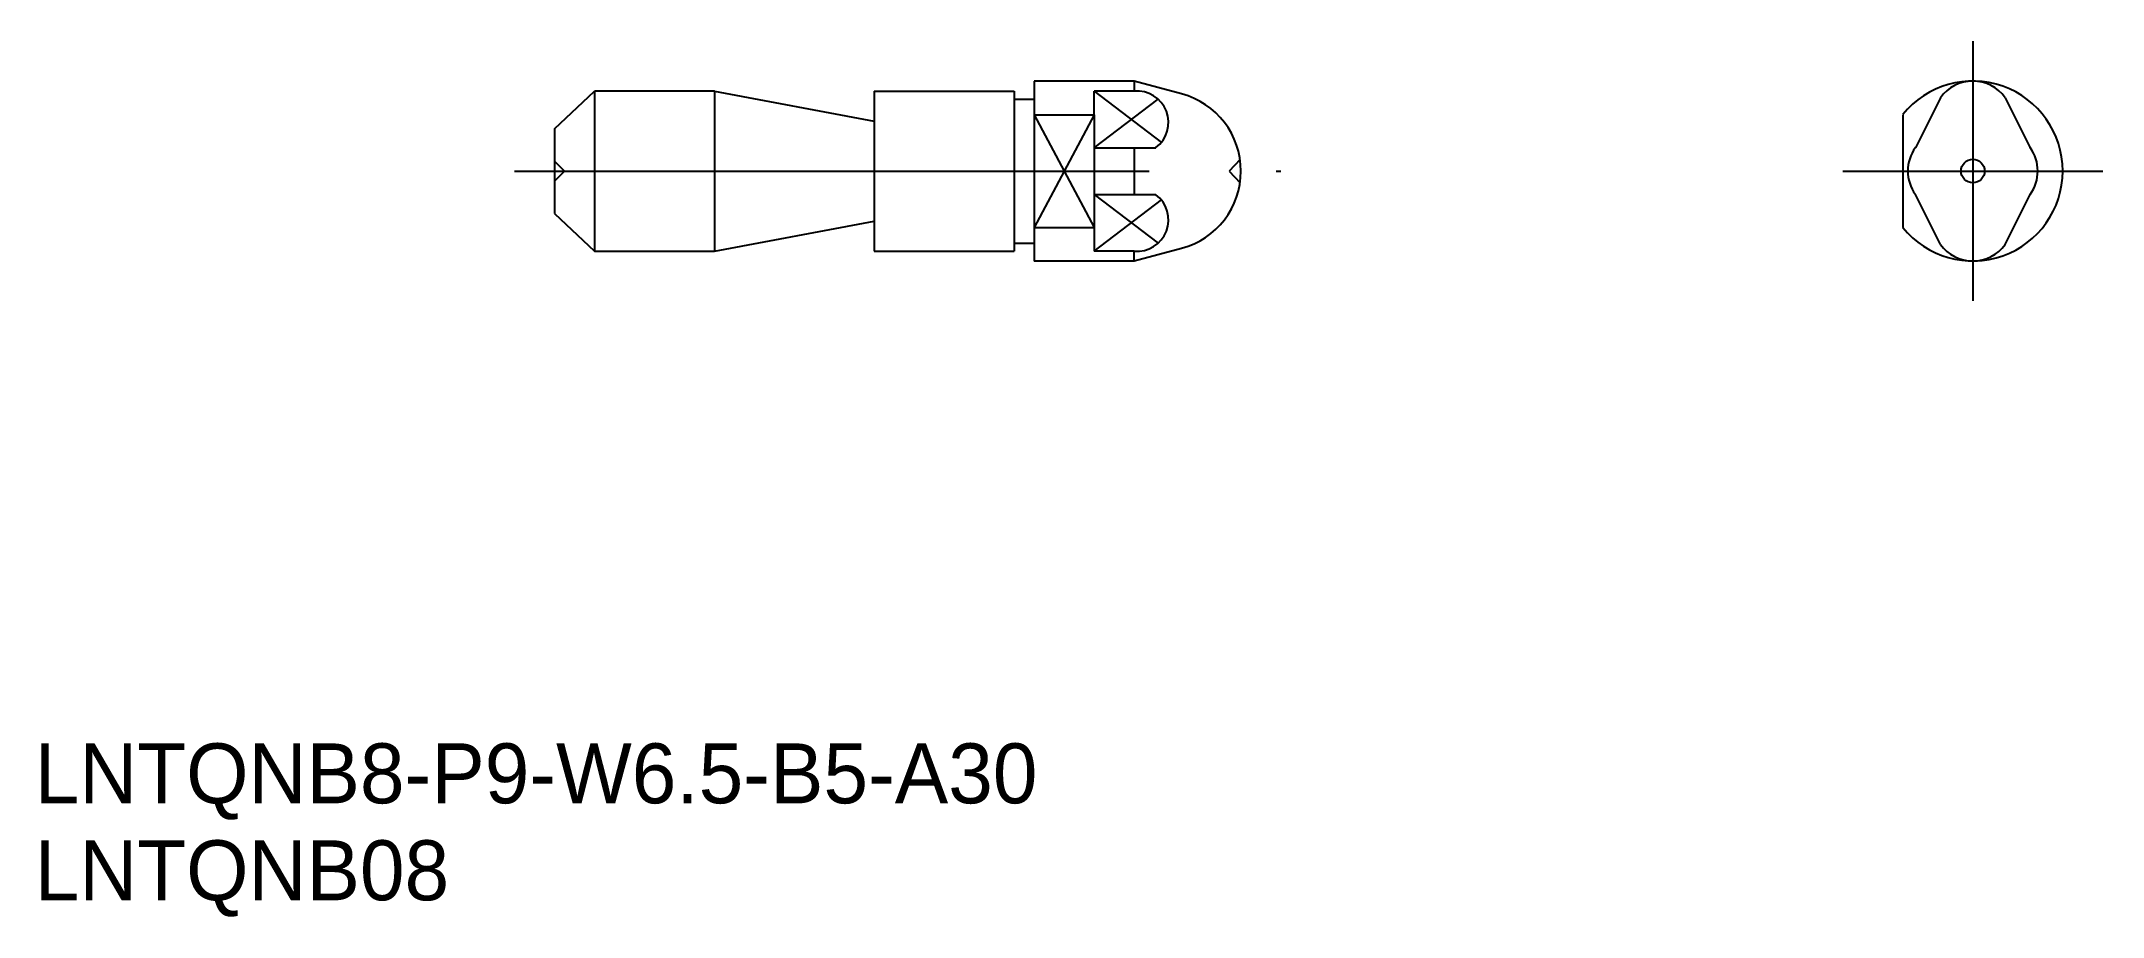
# Model space of a CAD drawing. Extents: x 60 to 163, y 104 to 148.
import ezdxf

# ---------------------------------------------------------------- set-up
doc = ezdxf.new("R2010")
doc.units = 0
doc.linetypes.add('CENTER', pattern=[50.8, 31.75, -6.35, 6.35, -6.35])
doc.linetypes.add('DASHED', pattern=[19.05, 12.7, -6.35])
doc.layers.get('0').update_dxf_attribs({"linetype": 'CONTINUOUS'})
doc.layers.add('CENTER', color=1, linetype='CENTER')

# ---------------------------------------------------------------- blocks, each defined once
blk = doc.blocks.new('*U2')
at = {"color": 7, "linetype": 'CONTINUOUS'}
blk.add_text('LNTQNB08', height=3, dxfattribs=at).set_placement((59.91, 104.71))
blk = doc.blocks.new('*U3')
at = {"color": 7, "linetype": 'CONTINUOUS'}
blk.add_text('LNTQNB8-P9-W6.5-B5-A30', height=3, dxfattribs=at).set_placement((59.91, 109.56))

msp = doc.modelspace()

# ---------------------------------------------------------------- linework, layer by layer
at = {"color": 7, "linetype": 'CONTINUOUS'}
for p, q in [((109.91, 145.69), (109.91, 136.69)), ((85.91, 143.31), (87.91, 145.19)), ((93.91, 145.19), (87.91, 145.19)), ((87.91, 145.19), (87.91, 137.19)), ((93.91, 145.19), (93.91, 137.19)), ((93.91, 145.19), (101.91, 143.69)), ((101.91, 145.19), (101.91, 137.19)), ((101.91, 145.19), (108.91, 145.19)), ((108.91, 145.19), (108.91, 137.19)), ((108.91, 144.79), (109.91, 144.79)), ((155.24, 144.86), (153.99, 142.36)), ((158.48, 144.86), (159.73, 142.36)), ((153.36, 144.01), (153.36, 138.36)), ((85.91, 143.31), (85.91, 139.06)), ((155.24, 137.51), (153.99, 140.01)), ((158.48, 137.51), (159.73, 140.01)), ((85.91, 139.06), (87.91, 137.19)), ((93.91, 137.19), (101.91, 138.69)), ((109.91, 138.36), (112.91, 138.36)), ((87.91, 137.19), (93.91, 137.19)), ((101.91, 137.19), (108.91, 137.19)), ((108.91, 137.59), (109.91, 137.59))]:
    msp.add_line(p, q, dxfattribs=at)
at = {"linetype": 'CONTINUOUS'}
for p, q in [((114.91, 145.69), (109.91, 145.69)), ((117.28, 145.05), (114.91, 145.69)), ((109.91, 144.01), (112.91, 144.01)), ((112.91, 144.01), (112.91, 138.36)), ((117.28, 137.32), (114.91, 136.69)), ((114.91, 136.69), (109.91, 136.69))]:
    msp.add_line(p, q, dxfattribs=at)
at = {"color": 3, "linetype": 'CONTINUOUS'}
for p, q in [((114.91, 145.69), (114.91, 145.19)), ((112.91, 144.01), (112.91, 145.19)), ((114.91, 145.19), (112.91, 145.19)), ((112.91, 145.19), (116.28, 142.62)), ((112.91, 142.36), (116.11, 144.79)), ((109.91, 144.01), (112.91, 138.36)), ((112.91, 144.01), (109.91, 138.36)), ((112.91, 142.36), (116, 142.36)), ((114.91, 142.36), (114.91, 140.01)), ((112.91, 140.01), (116, 140.01)), ((112.91, 140.01), (116.11, 137.58)), ((112.91, 137.19), (116.28, 139.75)), ((112.91, 138.36), (112.91, 137.19)), ((114.91, 137.19), (112.91, 137.19)), ((114.91, 136.69), (114.91, 137.19))]:
    msp.add_line(p, q, dxfattribs=at)
at = {"color": 3, "linetype": 'DASHED'}
for p, q in [((86.41, 141.19), (85.91, 141.69)), ((120.21, 141.77), (119.66, 141.19)), ((86.41, 141.19), (85.91, 140.68)), ((119.66, 141.19), (120.21, 140.6))]:
    msp.add_line(p, q, dxfattribs=at)
at = {"color": 7, "linetype": 'CONTINUOUS'}
msp.add_circle((156.86, 141.19), 0.59, dxfattribs=at)
for centre, radius, start, end in [((156.86, 141.19), 4.5, 218.9424, 141.0576), ((156.86, 143.69), 2, 35.8377, 144.1623), ((116.25, 141.19), 4, 285, 75), ((155.61, 141.19), 2, 144.1623, 215.8377), ((158.11, 141.19), 2, 324.1623, 35.8377), ((156.86, 138.69), 2, 215.8377, 324.1623)]:
    msp.add_arc(centre, radius, start, end, dxfattribs=at)
at = {"color": 3, "linetype": 'CONTINUOUS'}
for centre, start, end in [((115.06, 143.62), 306.7296, 95.5056), ((115.06, 138.75), 264.4944, 53.2704)]:
    msp.add_arc(centre, 1.57, start, end, dxfattribs=at)
at = {"layer": 'CENTER', "color": 1, "linetype": 'CENTER'}
for p, q in [((156.86, 147.69), (156.86, 134.69)), ((83.91, 141.19), (122.25, 141.19)), ((150.36, 141.19), (163.36, 141.19))]:
    msp.add_line(p, q, dxfattribs=at)

# ---------------------------------------------------------------- block references
at = {"color": 7, "linetype": 'CONTINUOUS'}
for name in ['*U3', '*U2']:
    msp.add_blockref(name, (0, 0), dxfattribs=at)

doc.saveas('drawing.dxf')
